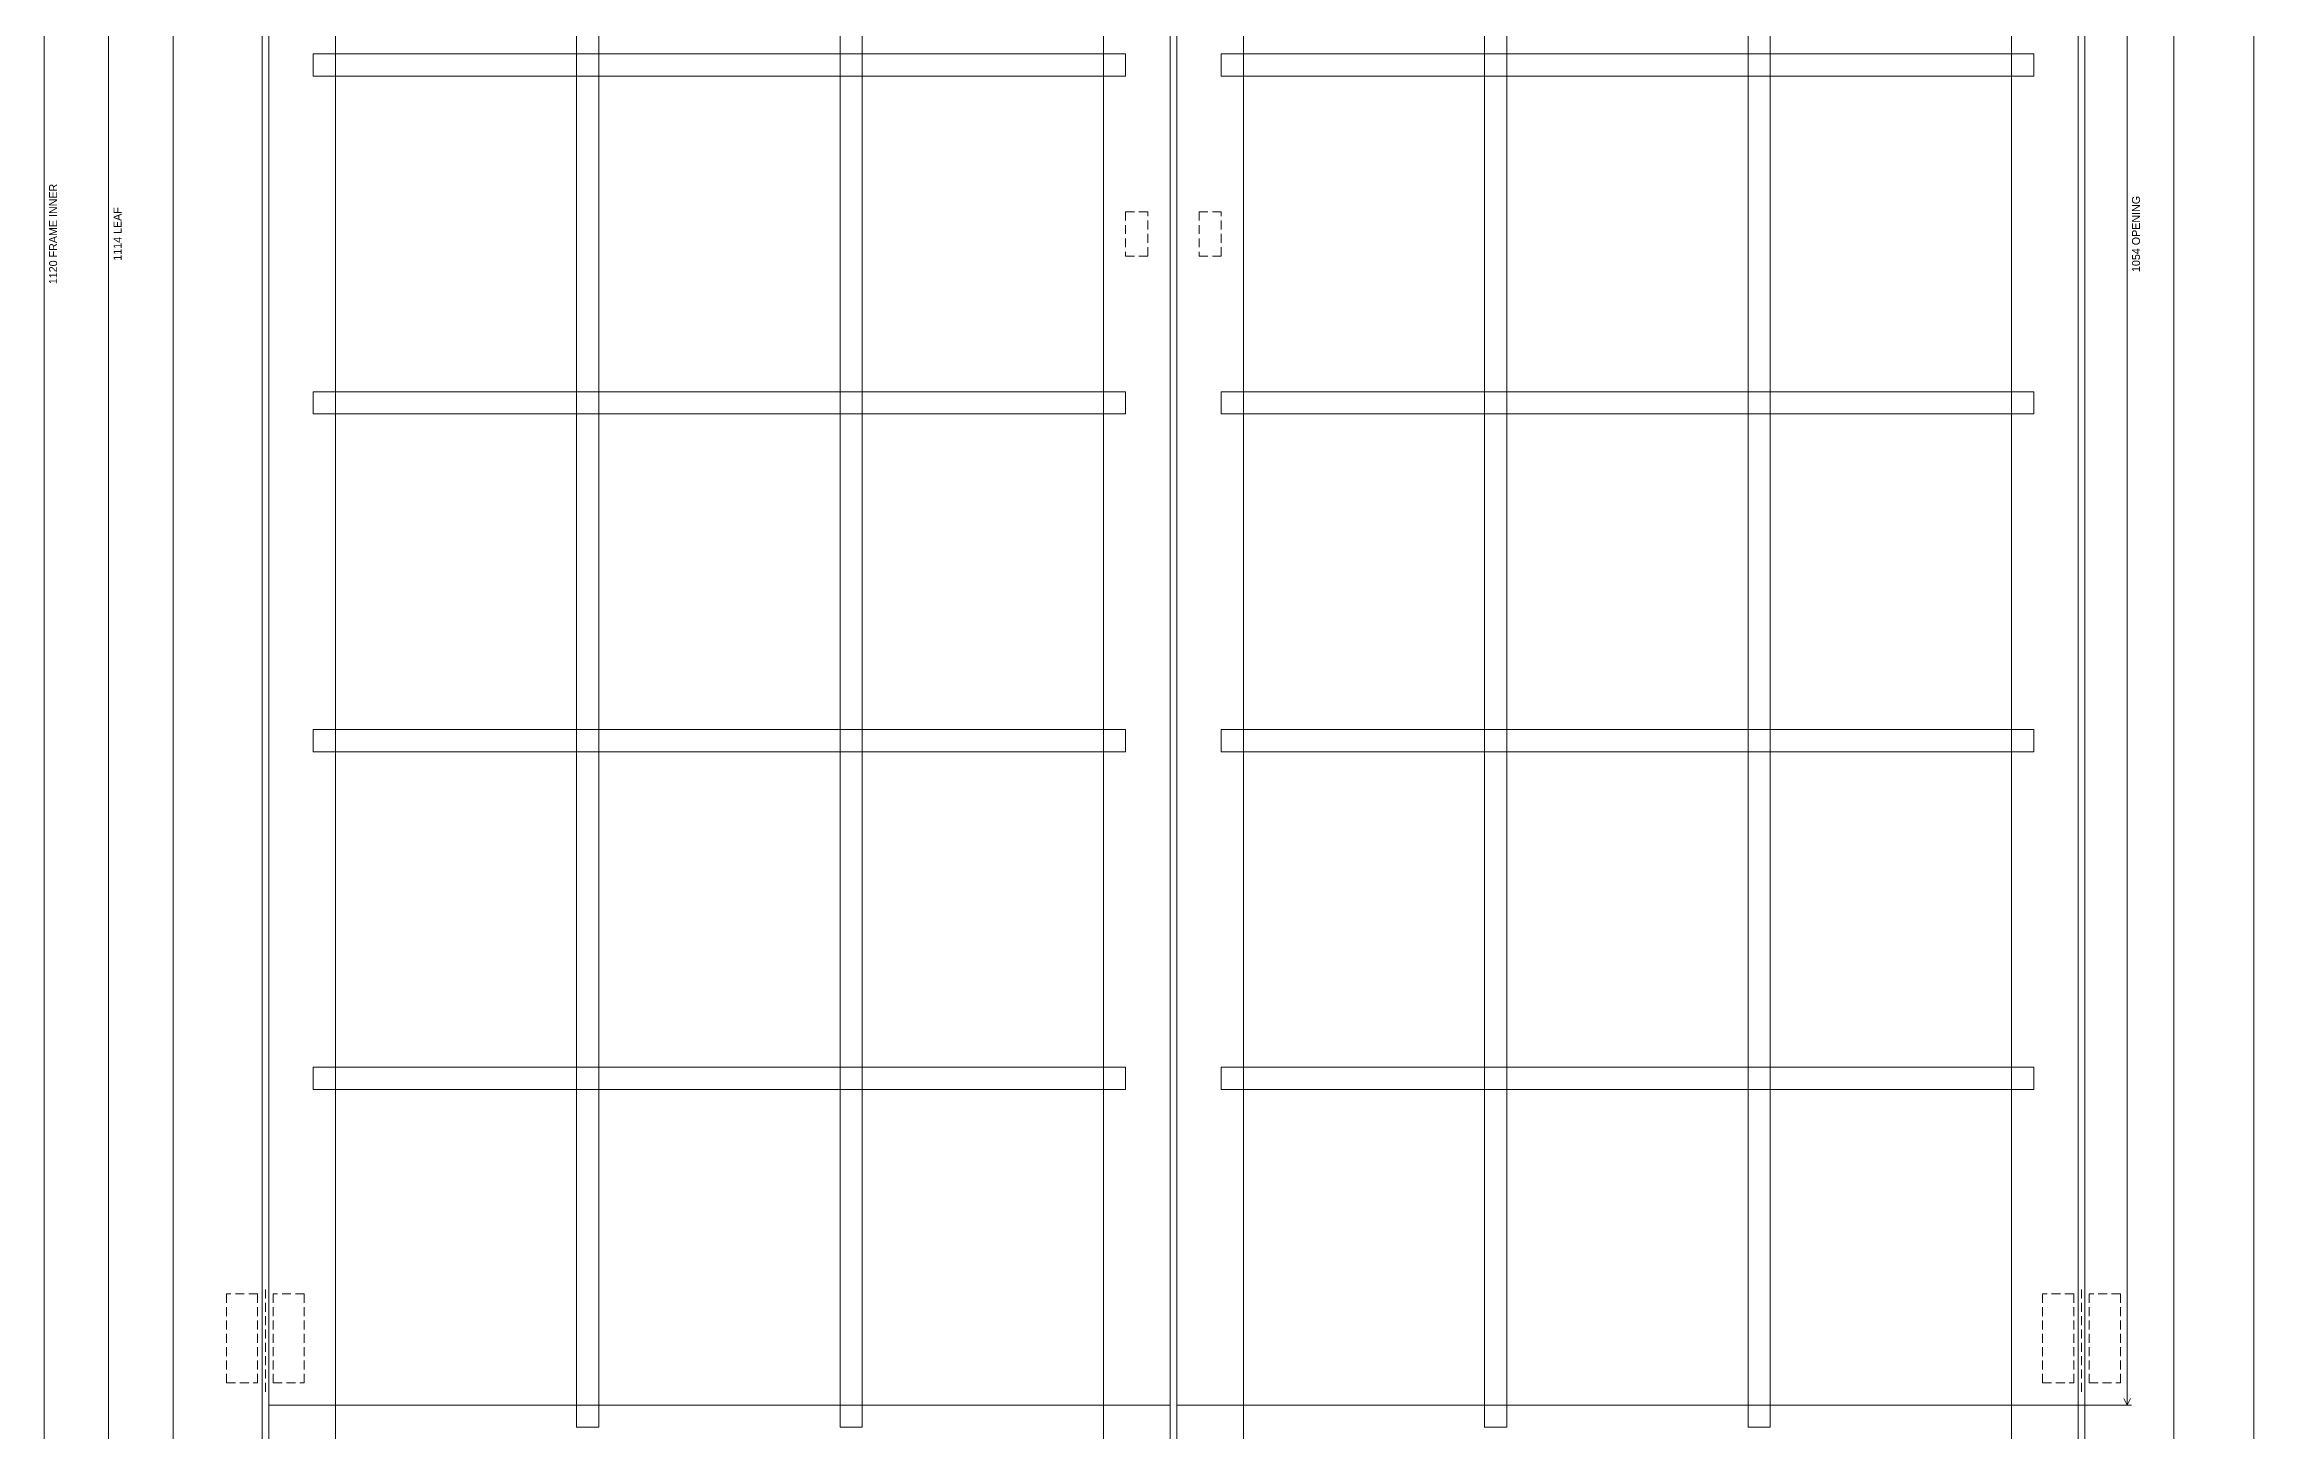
# Model space of a CAD drawing. Header units: millimetres. Extents: x -29 to 4100, y -456 to 1390.
# Drawn here: x 2472 to 3466, y 161 to 785 of the extents above; entities that cross this region are included whole.
import ezdxf
from ezdxf.enums import TextEntityAlignment as Align

# ---------------------------------------------------------------- set-up
doc = ezdxf.new("R2010")
doc.units = ezdxf.units.MM
doc.linetypes.add('REF_DASH', pattern=[6, 4, -2])
for name, color, linetype, lineweight in [('ASSEMBLY_REFERENCE', 8, 'Continuous', 18), ('DIMENSIONS', 3, 'Continuous', 18), ('HINGE_REF', 4, 'REF_DASH', 18), ('LATCH_REF', 4, 'REF_DASH', 18)]:
    doc.layers.add(name, color=color, linetype=linetype, lineweight=lineweight)

msp = doc.modelspace()

# ---------------------------------------------------------------- linework, layer by layer
at = {"layer": 'ASSEMBLY_REFERENCE'}
for points in [[(2530, 100), (2570, 100), (2570, 1300), (2530, 1300)], [(3430, 1300), (3390, 1300), (3390, 100), (3430, 100)], [(2573, 143), (2603, 143), (2603, 1257), (2573, 1257)], [(2978.5, 1257), (2948.5, 1257), (2948.5, 143), (2978.5, 143)], [(2981.5, 143), (3011.5, 143), (3011.5, 1257), (2981.5, 1257)], [(3387, 1257), (3357, 1257), (3357, 143), (3387, 143)], [(2721.5, 1237), (2711.5, 1237), (2711.5, 163), (2721.5, 163)], [(2840, 1237), (2830, 1237), (2830, 163), (2840, 163)], [(3130, 1237), (3120, 1237), (3120, 163), (3130, 163)], [(3248.5, 1237), (3238.5, 1237), (3238.5, 163), (3248.5, 163)], [(2958.5, 781), (2958.5, 771), (2593, 771), (2593, 781)], [(3367, 781), (3367, 771), (3001.5, 771), (3001.5, 781)], [(2958.5, 629), (2958.5, 619), (2593, 619), (2593, 629)], [(3367, 629), (3367, 619), (3001.5, 619), (3001.5, 629)], [(2958.5, 477), (2958.5, 467), (2593, 467), (2593, 477)], [(3367, 477), (3367, 467), (3001.5, 467), (3001.5, 477)], [(2958.5, 325), (2958.5, 315), (2593, 315), (2593, 325)], [(3367, 325), (3367, 315), (3001.5, 315), (3001.5, 325)], [(2573, 143), (2573, 173), (2978.5, 173), (2978.5, 143)], [(2981.5, 143), (2981.5, 173), (3387, 173), (3387, 143)]]:
    msp.add_lwpolyline(points, close=True, dxfattribs=at)
at = {"layer": 'ASSEMBLY_REFERENCE', "linetype": 'REF_DASH'}
for points in [[(2603, 173), (2948.5, 173), (2948.5, 1227), (2603, 1227)], [(3011.5, 173), (3357, 173), (3357, 1227), (3011.5, 1227)]]:
    msp.add_lwpolyline(points, close=True, dxfattribs=at)
at = {"layer": 'DIMENSIONS'}
for p, q in [((3466, 100), (3466, 1300)), ((2472, 140), (2472, 1260)), ((2501, 143), (2501, 1257)), ((3409, 173), (3409, 1227)), ((3357, 173), (3411, 173)), ((3409, 173), (3407.5, 176)), ((3409, 173), (3410.5, 176))]:
    msp.add_line(p, q, dxfattribs=at)
at = {"layer": 'HINGE_REF'}
for p, q in [((2571.5, 179), (2571.5, 227)), ((3388.5, 179), (3388.5, 227))]:
    msp.add_line(p, q, dxfattribs=at)
for points in [[(2568, 183), (2568, 223), (2554, 223), (2554, 183)], [(2589, 183), (2589, 223), (2575, 223), (2575, 183)], [(3385, 183), (3385, 223), (3371, 223), (3371, 183)], [(3406, 183), (3406, 223), (3392, 223), (3392, 183)]]:
    msp.add_lwpolyline(points, close=True, dxfattribs=at)
at = {"layer": 'LATCH_REF'}
for points in [[(2968.5, 690), (2968.5, 710), (2958.5, 710), (2958.5, 690)], [(3001.5, 690), (3001.5, 710), (2991.5, 710), (2991.5, 690)]]:
    msp.add_lwpolyline(points, close=True, dxfattribs=at)

# ---------------------------------------------------------------- texts
at = {"layer": 'DIMENSIONS'}
for s, p in [('1120 FRAME INNER', (2476, 700)), ('1054 OPENING', (3413, 700)), ('1114 LEAF', (2505, 700))]:
    msp.add_text(s, height=3.6, rotation=90, dxfattribs=at).set_placement(p, align=Align.MIDDLE_CENTER)

doc.saveas('drawing.dxf')
